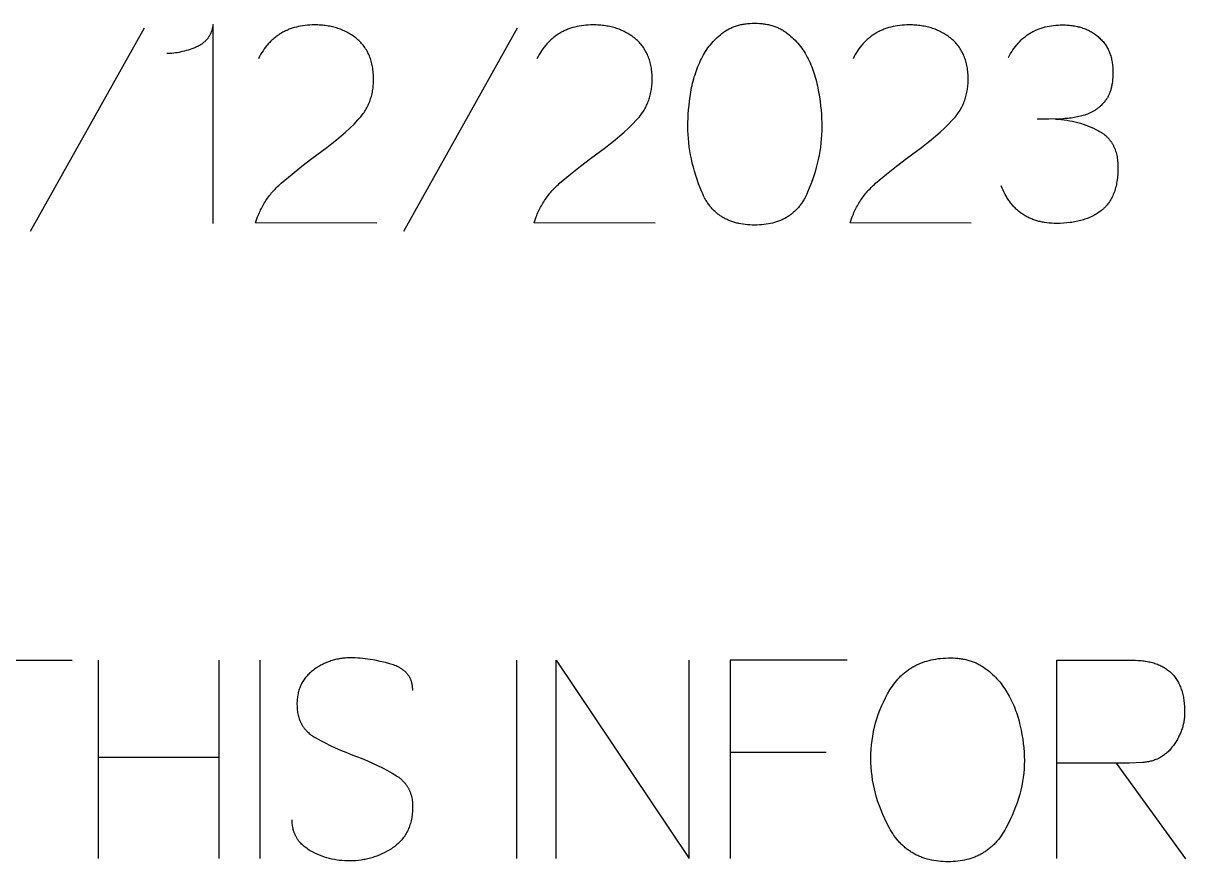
# Model space of a CAD drawing. Header units: millimetres. Extents: x -1220 to 1220, y -1270 to 3400.
# Drawn here: x -404.9 to 28, y 2377.2 to 2689.8 of the extents above; entities that cross this region are included whole.
import ezdxf

# ---------------------------------------------------------------- set-up
doc = ezdxf.new("R2010")
doc.units = ezdxf.units.MM
doc.layers.add('TC', color=220, linetype='CONTINUOUS', true_color=0xff00bb)

msp = doc.modelspace()

# ---------------------------------------------------------------- linework, layer by layer
at = {"layer": 'TC'}
for points in [[(-334.16, 2615.14), (-334.16, 2689.25), (-334.21, 2688.87), (-334.27, 2688.51), (-334.34, 2688.15), (-334.43, 2687.8), (-334.52, 2687.45), (-334.61, 2687.11), (-334.72, 2686.78), (-334.84, 2686.46), (-334.97, 2686.14), (-335.11, 2685.83), (-335.18, 2685.68), (-335.26, 2685.53), (-335.34, 2685.38), (-335.42, 2685.23), (-335.5, 2685.09), (-335.58, 2684.94), (-335.67, 2684.8), (-335.76, 2684.66), (-335.85, 2684.52), (-335.95, 2684.39), (-336.05, 2684.25), (-336.14, 2684.12), (-336.25, 2683.99), (-336.35, 2683.86), (-336.46, 2683.73), (-336.57, 2683.61), (-336.68, 2683.48), (-336.79, 2683.36), (-336.91, 2683.24), (-337.03, 2683.12), (-337.27, 2682.89), (-337.53, 2682.66), (-337.79, 2682.44), (-338.07, 2682.23), (-338.35, 2682.03), (-338.64, 2681.83), (-338.95, 2681.64), (-339.26, 2681.45), (-339.58, 2681.28), (-339.92, 2681.11), (-340.26, 2680.95), (-340.61, 2680.79), (-341.32, 2680.51), (-342.03, 2680.25), (-342.73, 2680), (-343.43, 2679.77), (-344.12, 2679.56), (-344.8, 2679.37), (-345.48, 2679.2), (-346.16, 2679.05), (-346.83, 2678.91), (-347.5, 2678.79), (-348.16, 2678.69), (-348.82, 2678.61), (-349.47, 2678.55), (-350.12, 2678.5), (-350.76, 2678.47), (-351.39, 2678.46)], [(-273.17, 2615.25), (-318.31, 2615.35), (-317.94, 2616.48), (-317.55, 2617.58), (-317.34, 2618.12), (-317.12, 2618.65), (-316.89, 2619.18), (-316.65, 2619.71), (-316.41, 2620.22), (-316.15, 2620.74), (-315.89, 2621.24), (-315.62, 2621.74), (-315.34, 2622.23), (-315.05, 2622.72), (-314.75, 2623.2), (-314.45, 2623.68), (-314.13, 2624.15), (-313.81, 2624.61), (-313.48, 2625.07), (-313.14, 2625.52), (-312.79, 2625.97), (-312.43, 2626.4), (-312.06, 2626.84), (-311.68, 2627.27), (-311.3, 2627.69), (-310.91, 2628.1), (-310.51, 2628.51), (-310.1, 2628.92), (-309.68, 2629.31), (-309.25, 2629.71), (-308.81, 2630.09), (-304.71, 2633.5), (-301.02, 2636.44), (-297.31, 2639.31), (-293.57, 2642.1), (-291.69, 2643.48), (-289.87, 2644.89), (-288.11, 2646.31), (-286.41, 2647.75), (-284.76, 2649.22), (-283.16, 2650.7), (-281.62, 2652.2), (-280.14, 2653.73), (-279.78, 2654.11), (-279.44, 2654.5), (-279.1, 2654.9), (-278.78, 2655.3), (-278.47, 2655.71), (-278.17, 2656.13), (-277.88, 2656.55), (-277.6, 2656.97), (-277.33, 2657.4), (-277.08, 2657.84), (-276.83, 2658.28), (-276.6, 2658.73), (-276.38, 2659.18), (-276.17, 2659.64), (-275.97, 2660.1), (-275.78, 2660.57), (-275.61, 2661.05), (-275.44, 2661.53), (-275.29, 2662.01), (-275.15, 2662.51), (-275.02, 2663), (-274.9, 2663.51), (-274.79, 2664.02), (-274.69, 2664.53), (-274.61, 2665.05), (-274.53, 2665.58), (-274.47, 2666.11), (-274.42, 2666.64), (-274.38, 2667.18), (-274.35, 2667.73), (-274.33, 2668.29), (-274.33, 2668.84), (-274.33, 2669.46), (-274.35, 2670.07), (-274.38, 2670.67), (-274.43, 2671.25), (-274.48, 2671.83), (-274.55, 2672.4), (-274.63, 2672.96), (-274.72, 2673.52), (-274.82, 2674.06), (-274.94, 2674.59), (-275.07, 2675.11), (-275.21, 2675.63), (-275.36, 2676.13), (-275.52, 2676.63), (-275.7, 2677.12), (-275.89, 2677.59), (-276.09, 2678.06), (-276.3, 2678.52), (-276.53, 2678.97), (-276.76, 2679.41), (-277.01, 2679.84), (-277.28, 2680.26), (-277.55, 2680.67), (-277.84, 2681.07), (-278.14, 2681.47), (-278.45, 2681.85), (-278.77, 2682.23), (-279.1, 2682.59), (-279.45, 2682.95), (-279.81, 2683.3), (-280.18, 2683.63), (-280.57, 2683.96), (-280.96, 2684.28), (-281.36, 2684.59), (-281.76, 2684.89), (-282.18, 2685.18), (-282.59, 2685.45), (-283.02, 2685.72), (-283.45, 2685.98), (-283.89, 2686.23), (-284.33, 2686.47), (-284.78, 2686.69), (-285.24, 2686.91), (-285.7, 2687.12), (-286.17, 2687.32), (-286.65, 2687.5), (-287.13, 2687.68), (-287.62, 2687.85), (-288.12, 2688), (-288.62, 2688.15), (-289.13, 2688.29), (-289.64, 2688.41), (-290.16, 2688.53), (-290.69, 2688.64), (-291.22, 2688.73), (-291.76, 2688.82), (-292.31, 2688.89), (-292.86, 2688.96), (-293.42, 2689.02), (-293.99, 2689.06), (-294.56, 2689.1), (-295.14, 2689.12), (-296.32, 2689.14), (-297.22, 2689.13), (-298.11, 2689.09), (-298.98, 2689.03), (-299.84, 2688.95), (-300.67, 2688.83), (-301.5, 2688.7), (-302.3, 2688.54), (-303.1, 2688.36), (-303.87, 2688.15), (-304.25, 2688.03), (-304.63, 2687.91), (-305, 2687.79), (-305.37, 2687.66), (-305.74, 2687.52), (-306.1, 2687.37), (-306.46, 2687.22), (-306.81, 2687.07), (-307.16, 2686.9), (-307.5, 2686.73), (-307.84, 2686.56), (-308.18, 2686.38), (-308.51, 2686.19), (-308.84, 2686), (-309.17, 2685.8), (-309.49, 2685.59), (-309.81, 2685.38), (-310.12, 2685.16), (-310.43, 2684.94), (-310.73, 2684.71), (-311.03, 2684.47), (-311.33, 2684.23), (-311.62, 2683.98), (-311.91, 2683.72), (-312.2, 2683.46), (-312.48, 2683.2), (-312.76, 2682.92), (-313.03, 2682.64), (-313.3, 2682.36), (-313.56, 2682.07), (-313.82, 2681.77), (-314.08, 2681.46), (-314.58, 2680.84), (-315.06, 2680.19), (-315.53, 2679.51), (-315.99, 2678.81), (-316.42, 2678.09), (-316.84, 2677.34), (-317.25, 2676.56)], [(-169.35, 2615.25), (-214.49, 2615.35), (-214.13, 2616.48), (-213.74, 2617.58), (-213.53, 2618.12), (-213.31, 2618.65), (-213.08, 2619.18), (-212.84, 2619.71), (-212.6, 2620.22), (-212.34, 2620.74), (-212.08, 2621.24), (-211.81, 2621.74), (-211.53, 2622.23), (-211.24, 2622.72), (-210.94, 2623.2), (-210.64, 2623.68), (-210.32, 2624.15), (-210, 2624.61), (-209.66, 2625.07), (-209.32, 2625.52), (-208.97, 2625.97), (-208.62, 2626.4), (-208.25, 2626.84), (-207.87, 2627.27), (-207.49, 2627.69), (-207.1, 2628.1), (-206.69, 2628.51), (-206.28, 2628.92), (-205.87, 2629.31), (-205.44, 2629.71), (-205, 2630.09), (-200.9, 2633.5), (-197.21, 2636.44), (-193.5, 2639.31), (-189.76, 2642.1), (-187.88, 2643.48), (-186.06, 2644.89), (-184.3, 2646.31), (-182.59, 2647.75), (-180.94, 2649.22), (-179.35, 2650.7), (-177.81, 2652.2), (-176.33, 2653.73), (-175.97, 2654.11), (-175.63, 2654.5), (-175.29, 2654.9), (-174.97, 2655.3), (-174.66, 2655.71), (-174.36, 2656.13), (-174.07, 2656.55), (-173.79, 2656.97), (-173.52, 2657.4), (-173.26, 2657.84), (-173.02, 2658.28), (-172.79, 2658.73), (-172.57, 2659.18), (-172.36, 2659.64), (-172.16, 2660.1), (-171.97, 2660.57), (-171.79, 2661.05), (-171.63, 2661.53), (-171.48, 2662.01), (-171.33, 2662.51), (-171.2, 2663), (-171.08, 2663.51), (-170.98, 2664.02), (-170.88, 2664.53), (-170.79, 2665.05), (-170.72, 2665.58), (-170.66, 2666.11), (-170.61, 2666.64), (-170.57, 2667.18), (-170.54, 2667.73), (-170.52, 2668.29), (-170.52, 2668.84), (-170.52, 2669.46), (-170.54, 2670.07), (-170.57, 2670.67), (-170.61, 2671.25), (-170.67, 2671.83), (-170.74, 2672.4), (-170.82, 2672.96), (-170.91, 2673.52), (-171.01, 2674.06), (-171.13, 2674.59), (-171.25, 2675.11), (-171.39, 2675.63), (-171.55, 2676.13), (-171.71, 2676.63), (-171.89, 2677.12), (-172.08, 2677.59), (-172.28, 2678.06), (-172.49, 2678.52), (-172.72, 2678.97), (-172.95, 2679.41), (-173.2, 2679.84), (-173.46, 2680.26), (-173.74, 2680.67), (-174.03, 2681.07), (-174.32, 2681.47), (-174.63, 2681.85), (-174.96, 2682.23), (-175.29, 2682.59), (-175.64, 2682.95), (-176, 2683.3), (-176.37, 2683.63), (-176.75, 2683.96), (-177.15, 2684.28), (-177.55, 2684.59), (-177.95, 2684.89), (-178.36, 2685.18), (-178.78, 2685.45), (-179.21, 2685.72), (-179.64, 2685.98), (-180.08, 2686.23), (-180.52, 2686.47), (-180.97, 2686.69), (-181.43, 2686.91), (-181.89, 2687.12), (-182.36, 2687.32), (-182.84, 2687.5), (-183.32, 2687.68), (-183.81, 2687.85), (-184.31, 2688), (-184.81, 2688.15), (-185.32, 2688.29), (-185.83, 2688.41), (-186.35, 2688.53), (-186.88, 2688.64), (-187.41, 2688.73), (-187.95, 2688.82), (-188.5, 2688.89), (-189.05, 2688.96), (-189.61, 2689.02), (-190.18, 2689.06), (-190.75, 2689.1), (-191.33, 2689.12), (-192.51, 2689.14), (-193.41, 2689.13), (-194.3, 2689.09), (-195.17, 2689.03), (-196.02, 2688.95), (-196.86, 2688.83), (-197.69, 2688.7), (-198.49, 2688.54), (-199.28, 2688.36), (-200.06, 2688.15), (-200.44, 2688.03), (-200.82, 2687.91), (-201.19, 2687.79), (-201.56, 2687.66), (-201.93, 2687.52), (-202.29, 2687.37), (-202.64, 2687.22), (-203, 2687.07), (-203.35, 2686.9), (-203.69, 2686.73), (-204.03, 2686.56), (-204.37, 2686.38), (-204.7, 2686.19), (-205.03, 2686), (-205.36, 2685.8), (-205.68, 2685.59), (-206, 2685.38), (-206.31, 2685.16), (-206.62, 2684.94), (-206.92, 2684.71), (-207.22, 2684.47), (-207.52, 2684.23), (-207.81, 2683.98), (-208.1, 2683.72), (-208.39, 2683.46), (-208.67, 2683.2), (-208.94, 2682.92), (-209.22, 2682.64), (-209.49, 2682.36), (-209.75, 2682.07), (-210.01, 2681.77), (-210.27, 2681.46), (-210.77, 2680.84), (-211.25, 2680.19), (-211.72, 2679.51), (-212.17, 2678.81), (-212.61, 2678.09), (-213.03, 2677.34), (-213.44, 2676.56)], [(-51.59, 2615.25), (-96.73, 2615.35), (-96.37, 2616.48), (-95.97, 2617.58), (-95.76, 2618.12), (-95.54, 2618.65), (-95.31, 2619.18), (-95.08, 2619.71), (-94.83, 2620.22), (-94.58, 2620.74), (-94.31, 2621.24), (-94.04, 2621.74), (-93.76, 2622.23), (-93.47, 2622.72), (-93.18, 2623.2), (-92.87, 2623.68), (-92.55, 2624.15), (-92.23, 2624.61), (-91.9, 2625.07), (-91.56, 2625.52), (-91.21, 2625.97), (-90.85, 2626.4), (-90.48, 2626.84), (-90.11, 2627.27), (-89.72, 2627.69), (-89.33, 2628.1), (-88.93, 2628.51), (-88.52, 2628.92), (-88.1, 2629.31), (-87.67, 2629.71), (-87.24, 2630.09), (-83.13, 2633.5), (-79.44, 2636.44), (-75.73, 2639.31), (-71.99, 2642.1), (-70.12, 2643.48), (-68.3, 2644.89), (-66.54, 2646.31), (-64.83, 2647.75), (-63.18, 2649.22), (-61.58, 2650.7), (-60.05, 2652.2), (-58.57, 2653.73), (-58.21, 2654.11), (-57.86, 2654.5), (-57.53, 2654.9), (-57.2, 2655.3), (-56.89, 2655.71), (-56.59, 2656.13), (-56.3, 2656.55), (-56.02, 2656.97), (-55.75, 2657.4), (-55.5, 2657.84), (-55.26, 2658.28), (-55.02, 2658.73), (-54.8, 2659.18), (-54.59, 2659.64), (-54.39, 2660.1), (-54.2, 2660.57), (-54.03, 2661.05), (-53.86, 2661.53), (-53.71, 2662.01), (-53.57, 2662.51), (-53.44, 2663), (-53.32, 2663.51), (-53.21, 2664.02), (-53.11, 2664.53), (-53.03, 2665.05), (-52.96, 2665.58), (-52.89, 2666.11), (-52.84, 2666.64), (-52.8, 2667.18), (-52.77, 2667.73), (-52.76, 2668.29), (-52.75, 2668.84), (-52.76, 2669.46), (-52.78, 2670.07), (-52.81, 2670.67), (-52.85, 2671.25), (-52.9, 2671.83), (-52.97, 2672.4), (-53.05, 2672.96), (-53.14, 2673.52), (-53.24, 2674.06), (-53.36, 2674.59), (-53.49, 2675.11), (-53.63, 2675.63), (-53.78, 2676.13), (-53.94, 2676.63), (-54.12, 2677.12), (-54.31, 2677.59), (-54.51, 2678.06), (-54.72, 2678.52), (-54.95, 2678.97), (-55.19, 2679.41), (-55.44, 2679.84), (-55.7, 2680.26), (-55.97, 2680.67), (-56.26, 2681.07), (-56.56, 2681.47), (-56.87, 2681.85), (-57.19, 2682.23), (-57.53, 2682.59), (-57.87, 2682.95), (-58.23, 2683.3), (-58.6, 2683.63), (-58.99, 2683.96), (-59.38, 2684.28), (-59.78, 2684.59), (-60.19, 2684.89), (-60.6, 2685.18), (-61.02, 2685.45), (-61.44, 2685.72), (-61.87, 2685.98), (-62.31, 2686.23), (-62.76, 2686.47), (-63.21, 2686.69), (-63.66, 2686.91), (-64.13, 2687.12), (-64.6, 2687.32), (-65.07, 2687.5), (-65.56, 2687.68), (-66.04, 2687.85), (-66.54, 2688), (-67.04, 2688.15), (-67.55, 2688.29), (-68.06, 2688.41), (-68.59, 2688.53), (-69.11, 2688.64), (-69.65, 2688.73), (-70.19, 2688.82), (-70.73, 2688.89), (-71.29, 2688.96), (-71.85, 2689.02), (-72.41, 2689.06), (-72.98, 2689.1), (-73.56, 2689.12), (-74.74, 2689.14), (-75.64, 2689.13), (-76.53, 2689.09), (-77.4, 2689.03), (-78.26, 2688.95), (-79.1, 2688.83), (-79.92, 2688.7), (-80.73, 2688.54), (-81.52, 2688.36), (-82.29, 2688.15), (-82.67, 2688.03), (-83.05, 2687.91), (-83.43, 2687.79), (-83.79, 2687.66), (-84.16, 2687.52), (-84.52, 2687.37), (-84.88, 2687.22), (-85.23, 2687.07), (-85.58, 2686.9), (-85.93, 2686.73), (-86.27, 2686.56), (-86.6, 2686.38), (-86.94, 2686.19), (-87.27, 2686), (-87.59, 2685.8), (-87.91, 2685.59), (-88.23, 2685.38), (-88.54, 2685.16), (-88.85, 2684.94), (-89.16, 2684.71), (-89.46, 2684.47), (-89.75, 2684.23), (-90.05, 2683.98), (-90.34, 2683.72), (-90.62, 2683.46), (-90.9, 2683.2), (-91.18, 2682.92), (-91.45, 2682.64), (-91.72, 2682.36), (-91.98, 2682.07), (-92.24, 2681.77), (-92.5, 2681.46), (-93, 2680.84), (-93.49, 2680.19), (-93.96, 2679.51), (-94.41, 2678.81), (-94.85, 2678.09), (-95.27, 2677.34), (-95.67, 2676.56)], [(-37.74, 2676.98), (-37.35, 2677.73), (-36.94, 2678.46), (-36.52, 2679.16), (-36.08, 2679.83), (-35.63, 2680.49), (-35.16, 2681.12), (-34.68, 2681.72), (-34.43, 2682.02), (-34.18, 2682.3), (-33.92, 2682.59), (-33.66, 2682.86), (-33.4, 2683.13), (-33.13, 2683.4), (-32.86, 2683.65), (-32.59, 2683.91), (-32.31, 2684.15), (-32.03, 2684.39), (-31.74, 2684.63), (-31.45, 2684.86), (-31.16, 2685.08), (-30.86, 2685.3), (-30.56, 2685.51), (-30.25, 2685.71), (-29.94, 2685.91), (-29.63, 2686.1), (-29.31, 2686.29), (-28.99, 2686.47), (-28.66, 2686.65), (-28.33, 2686.81), (-28, 2686.98), (-27.66, 2687.14), (-27.32, 2687.29), (-26.98, 2687.43), (-26.63, 2687.57), (-26.28, 2687.71), (-25.92, 2687.83), (-25.56, 2687.95), (-25.2, 2688.07), (-24.83, 2688.18), (-24.08, 2688.38), (-23.32, 2688.56), (-22.54, 2688.71), (-21.75, 2688.84), (-20.94, 2688.95), (-20.11, 2689.03), (-19.27, 2689.09), (-18.42, 2689.13), (-17.55, 2689.14), (-17.03, 2689.14), (-16.52, 2689.12), (-16.01, 2689.1), (-15.51, 2689.07), (-15.02, 2689.03), (-14.53, 2688.98), (-14.05, 2688.92), (-13.57, 2688.85), (-13.1, 2688.77), (-12.64, 2688.69), (-12.18, 2688.59), (-11.73, 2688.49), (-11.29, 2688.37), (-10.85, 2688.25), (-10.42, 2688.12), (-9.99, 2687.98), (-9.57, 2687.83), (-9.16, 2687.67), (-8.75, 2687.5), (-8.35, 2687.32), (-7.95, 2687.14), (-7.56, 2686.94), (-7.18, 2686.74), (-6.8, 2686.53), (-6.43, 2686.3), (-6.07, 2686.07), (-5.71, 2685.83), (-5.36, 2685.58), (-5.02, 2685.32), (-4.68, 2685.05), (-4.34, 2684.78), (-4.02, 2684.49), (-3.69, 2684.2), (-3.38, 2683.89), (-3.07, 2683.58), (-2.78, 2683.27), (-2.5, 2682.94), (-2.22, 2682.61), (-1.96, 2682.27), (-1.71, 2681.92), (-1.47, 2681.56), (-1.24, 2681.2), (-1.02, 2680.83), (-0.81, 2680.45), (-0.61, 2680.07), (-0.42, 2679.67), (-0.25, 2679.27), (-0.08, 2678.86), (0.08, 2678.44), (0.22, 2678.02), (0.36, 2677.59), (0.48, 2677.15), (0.6, 2676.7), (0.7, 2676.25), (0.8, 2675.78), (0.88, 2675.31), (0.95, 2674.84), (1.01, 2674.35), (1.06, 2673.86), (1.11, 2673.36), (1.14, 2672.85), (1.16, 2672.33), (1.16, 2671.81), (1.15, 2670.43), (1.12, 2669.61), (1.06, 2668.81), (0.98, 2668.05), (0.88, 2667.3), (0.83, 2666.94), (0.76, 2666.58), (0.69, 2666.23), (0.62, 2665.89), (0.54, 2665.55), (0.45, 2665.22), (0.36, 2664.9), (0.26, 2664.58), (0.16, 2664.27), (0.05, 2663.97), (-0.07, 2663.67), (-0.19, 2663.38), (-0.31, 2663.09), (-0.44, 2662.81), (-0.58, 2662.54), (-0.72, 2662.27), (-0.87, 2662.01), (-1.02, 2661.76), (-1.18, 2661.51), (-1.35, 2661.27), (-1.52, 2661.04), (-1.69, 2660.81), (-2.05, 2660.37), (-2.43, 2659.94), (-2.81, 2659.54), (-3.2, 2659.15), (-3.41, 2658.96), (-3.61, 2658.77), (-3.82, 2658.59), (-4.03, 2658.41), (-4.24, 2658.24), (-4.45, 2658.07), (-4.67, 2657.91), (-4.89, 2657.74), (-5.11, 2657.59), (-5.34, 2657.44), (-5.56, 2657.29), (-5.8, 2657.14), (-6.03, 2657), (-6.27, 2656.87), (-6.5, 2656.74), (-6.75, 2656.61), (-6.99, 2656.48), (-7.24, 2656.37), (-7.49, 2656.25), (-7.74, 2656.14), (-7.99, 2656.03), (-8.25, 2655.93), (-8.77, 2655.74), (-9.31, 2655.56), (-9.84, 2655.39), (-10.39, 2655.23), (-10.93, 2655.08), (-11.49, 2654.95), (-12.05, 2654.82), (-12.62, 2654.7), (-13.19, 2654.6), (-13.77, 2654.51), (-14.35, 2654.42), (-14.94, 2654.35), (-15.53, 2654.29), (-16.13, 2654.24), (-16.74, 2654.2), (-17.35, 2654.17), (-22.68, 2654.07), (-27.06, 2654.04)], [(-359.85, 2687.98), (-402.24, 2612.08)], [(-220.84, 2687.98), (-263.23, 2612.08)], [(-20.19, 2654.04), (-19.11, 2653.98), (-18.05, 2653.88), (-16.99, 2653.76), (-15.94, 2653.62), (-14.91, 2653.44), (-13.88, 2653.24), (-12.87, 2653.01), (-11.87, 2652.75), (-10.87, 2652.47), (-9.89, 2652.15), (-8.92, 2651.81), (-7.96, 2651.45), (-7.01, 2651.05), (-6.07, 2650.63), (-5.15, 2650.19), (-4.23, 2649.71), (-3.78, 2649.47), (-3.34, 2649.21), (-3.13, 2649.08), (-2.92, 2648.94), (-2.72, 2648.8), (-2.52, 2648.66), (-2.32, 2648.52), (-2.13, 2648.37), (-1.94, 2648.22), (-1.75, 2648.07), (-1.57, 2647.91), (-1.39, 2647.75), (-1.21, 2647.59), (-1.04, 2647.42), (-0.87, 2647.26), (-0.7, 2647.08), (-0.54, 2646.91), (-0.38, 2646.73), (-0.23, 2646.55), (-0.08, 2646.37), (0.07, 2646.18), (0.22, 2645.99), (0.36, 2645.8), (0.49, 2645.61), (0.63, 2645.41), (0.76, 2645.21), (0.88, 2645), (1.01, 2644.8), (1.13, 2644.58), (1.24, 2644.37), (1.35, 2644.16), (1.46, 2643.94), (1.57, 2643.71), (1.67, 2643.49), (1.77, 2643.26), (1.86, 2643.03), (2.04, 2642.56), (2.2, 2642.07), (2.35, 2641.58), (2.49, 2641.07), (2.61, 2640.55), (2.72, 2640.02), (2.81, 2639.48), (2.89, 2638.92), (2.95, 2638.36), (3, 2637.78), (3.04, 2637.19), (3.06, 2636.58), (3.07, 2635.97), (3.06, 2635.28), (3.04, 2634.6), (3.01, 2633.94), (2.97, 2633.29), (2.92, 2632.65), (2.85, 2632.02), (2.77, 2631.41), (2.68, 2630.81), (2.58, 2630.22), (2.47, 2629.64), (2.34, 2629.07), (2.2, 2628.52), (2.05, 2627.98), (1.89, 2627.45), (1.72, 2626.93), (1.53, 2626.43), (1.34, 2625.93), (1.13, 2625.45), (0.9, 2624.99), (0.67, 2624.53), (0.43, 2624.08), (0.17, 2623.65), (-0.1, 2623.23), (-0.38, 2622.83), (-0.68, 2622.43), (-0.98, 2622.05), (-1.3, 2621.68), (-1.46, 2621.5), (-1.63, 2621.32), (-1.8, 2621.14), (-1.97, 2620.97), (-2.14, 2620.8), (-2.32, 2620.64), (-2.5, 2620.47), (-2.69, 2620.31), (-3.07, 2620), (-3.45, 2619.71), (-3.85, 2619.42), (-4.25, 2619.14), (-4.67, 2618.86), (-5.09, 2618.6), (-5.52, 2618.35), (-5.96, 2618.11), (-6.41, 2617.88), (-6.87, 2617.65), (-7.33, 2617.44), (-7.81, 2617.24), (-8.29, 2617.04), (-8.78, 2616.86), (-9.28, 2616.68), (-9.79, 2616.51), (-10.31, 2616.36), (-10.83, 2616.21), (-11.37, 2616.07), (-11.91, 2615.94), (-12.46, 2615.83), (-13.02, 2615.72), (-13.59, 2615.62), (-14.17, 2615.53), (-14.76, 2615.45), (-15.96, 2615.31), (-17.19, 2615.22), (-18.46, 2615.16), (-19.77, 2615.14), (-20.71, 2615.16), (-21.63, 2615.2), (-22.54, 2615.27), (-23.42, 2615.36), (-24.29, 2615.48), (-24.71, 2615.56), (-25.13, 2615.64), (-25.55, 2615.72), (-25.96, 2615.81), (-26.37, 2615.91), (-26.77, 2616.02), (-27.17, 2616.13), (-27.56, 2616.25), (-27.95, 2616.38), (-28.33, 2616.51), (-28.71, 2616.66), (-29.08, 2616.8), (-29.45, 2616.96), (-29.82, 2617.12), (-30.18, 2617.29), (-30.53, 2617.46), (-30.88, 2617.64), (-31.23, 2617.83), (-31.57, 2618.03), (-31.9, 2618.23), (-32.23, 2618.44), (-32.56, 2618.66), (-32.88, 2618.88), (-33.2, 2619.11), (-33.51, 2619.35), (-33.82, 2619.59), (-34.12, 2619.84), (-34.42, 2620.1), (-34.71, 2620.36), (-35, 2620.63), (-35.28, 2620.91), (-35.56, 2621.2), (-35.83, 2621.49), (-36.1, 2621.79), (-36.37, 2622.09), (-36.63, 2622.41), (-36.88, 2622.72), (-37.13, 2623.05), (-37.38, 2623.38), (-37.62, 2623.72), (-37.85, 2624.07), (-38.08, 2624.42), (-38.31, 2624.78), (-38.53, 2625.15), (-38.96, 2625.91), (-39.37, 2626.69), (-39.76, 2627.5), (-40.14, 2628.34), (-40.49, 2629.2)], [(-437.76, 2452.34), (-386.6, 2452.34)], [(-376.98, 2452.34), (-376.98, 2378.34)], [(-331.84, 2378.34), (-331.84, 2452.34)], [(-316.72, 2452.34), (-316.72, 2378.34)], [(-259.74, 2441.03), (-259.75, 2441.49), (-259.76, 2441.72), (-259.77, 2441.95), (-259.79, 2442.17), (-259.81, 2442.39), (-259.84, 2442.61), (-259.87, 2442.83), (-259.9, 2443.04), (-259.94, 2443.25), (-259.98, 2443.46), (-260.03, 2443.66), (-260.08, 2443.87), (-260.13, 2444.07), (-260.19, 2444.26), (-260.25, 2444.46), (-260.31, 2444.65), (-260.38, 2444.84), (-260.46, 2445.03), (-260.53, 2445.22), (-260.62, 2445.4), (-260.7, 2445.58), (-260.79, 2445.76), (-260.88, 2445.93), (-260.98, 2446.1), (-261.08, 2446.27), (-261.19, 2446.44), (-261.3, 2446.61), (-261.41, 2446.77), (-261.53, 2446.93), (-261.65, 2447.09), (-261.77, 2447.24), (-261.9, 2447.39), (-262.04, 2447.54), (-262.17, 2447.69), (-262.32, 2447.84), (-262.46, 2447.98), (-262.61, 2448.12), (-262.76, 2448.25), (-262.92, 2448.39), (-263.08, 2448.52), (-263.25, 2448.65), (-263.41, 2448.78), (-263.59, 2448.9), (-263.76, 2449.02), (-263.94, 2449.14), (-264.13, 2449.26), (-264.32, 2449.38), (-264.51, 2449.49), (-264.71, 2449.6), (-264.91, 2449.7), (-265.11, 2449.81), (-265.53, 2450.01), (-265.97, 2450.2), (-266.42, 2450.38), (-266.89, 2450.55), (-267.38, 2450.71), (-267.88, 2450.86), (-269.87, 2451.41), (-271.83, 2451.88), (-273.76, 2452.28), (-275.65, 2452.61), (-276.58, 2452.74), (-277.51, 2452.86), (-278.43, 2452.96), (-279.34, 2453.04), (-280.24, 2453.11), (-281.13, 2453.15), (-282.01, 2453.18), (-282.89, 2453.19), (-283.37, 2453.18), (-283.85, 2453.17), (-284.32, 2453.15), (-284.8, 2453.12), (-285.26, 2453.08), (-285.73, 2453.03), (-286.19, 2452.97), (-286.65, 2452.9), (-287.11, 2452.83), (-287.56, 2452.74), (-288.01, 2452.65), (-288.46, 2452.55), (-288.9, 2452.44), (-289.34, 2452.32), (-289.78, 2452.19), (-290.21, 2452.05), (-290.64, 2451.9), (-291.07, 2451.75), (-291.5, 2451.58), (-291.92, 2451.41), (-292.34, 2451.23), (-292.75, 2451.04), (-293.17, 2450.84), (-293.57, 2450.63), (-293.98, 2450.41), (-294.38, 2450.19), (-294.78, 2449.95), (-295.18, 2449.71), (-295.58, 2449.45), (-295.97, 2449.19), (-296.35, 2448.92), (-296.74, 2448.64), (-297.12, 2448.36), (-297.48, 2448.07), (-297.84, 2447.77), (-298.18, 2447.47), (-298.51, 2447.16), (-298.82, 2446.84), (-299.13, 2446.51), (-299.42, 2446.18), (-299.7, 2445.83), (-299.97, 2445.48), (-300.23, 2445.13), (-300.48, 2444.76), (-300.71, 2444.39), (-300.93, 2444.01), (-301.14, 2443.62), (-301.34, 2443.22), (-301.52, 2442.82), (-301.7, 2442.41), (-301.86, 2441.99), (-302.01, 2441.56), (-302.15, 2441.13), (-302.27, 2440.69), (-302.39, 2440.24), (-302.49, 2439.78), (-302.58, 2439.32), (-302.66, 2438.84), (-302.72, 2438.36), (-302.78, 2437.88), (-302.82, 2437.38), (-302.85, 2436.88), (-302.87, 2436.37), (-302.87, 2435.85), (-302.86, 2435.32), (-302.84, 2434.8), (-302.81, 2434.29), (-302.76, 2433.78), (-302.7, 2433.29), (-302.63, 2432.8), (-302.54, 2432.33), (-302.43, 2431.86), (-302.32, 2431.4), (-302.19, 2430.95), (-302.05, 2430.51), (-301.89, 2430.08), (-301.81, 2429.87), (-301.72, 2429.66), (-301.63, 2429.45), (-301.54, 2429.25), (-301.44, 2429.05), (-301.34, 2428.84), (-301.23, 2428.65), (-301.13, 2428.45), (-301.02, 2428.26), (-300.9, 2428.06), (-300.78, 2427.88), (-300.66, 2427.69), (-300.54, 2427.5), (-300.41, 2427.32), (-300.28, 2427.14), (-300.15, 2426.96), (-300.01, 2426.79), (-299.87, 2426.61), (-299.72, 2426.44), (-299.57, 2426.27), (-299.42, 2426.11), (-299.27, 2425.94), (-299.11, 2425.78), (-298.95, 2425.62), (-298.61, 2425.31), (-298.27, 2425.01), (-297.9, 2424.71), (-297.53, 2424.43), (-297.14, 2424.15), (-296.74, 2423.88), (-296.32, 2423.62), (-295.89, 2423.38), (-294.13, 2422.41), (-292.33, 2421.47), (-290.48, 2420.56), (-288.6, 2419.68), (-286.68, 2418.82), (-284.71, 2417.98), (-282.71, 2417.18), (-280.67, 2416.4), (-278.63, 2415.64), (-276.65, 2414.84), (-274.71, 2414), (-272.82, 2413.12), (-270.98, 2412.2), (-269.19, 2411.25), (-267.46, 2410.25), (-265.77, 2409.21), (-265.36, 2408.94), (-264.96, 2408.66), (-264.58, 2408.37), (-264.4, 2408.23), (-264.22, 2408.08), (-264.04, 2407.92), (-263.86, 2407.77), (-263.69, 2407.61), (-263.53, 2407.45), (-263.37, 2407.29), (-263.21, 2407.12), (-263.05, 2406.96), (-262.9, 2406.79), (-262.75, 2406.61), (-262.6, 2406.44), (-262.46, 2406.26), (-262.33, 2406.08), (-262.19, 2405.9), (-262.06, 2405.72), (-261.93, 2405.53), (-261.81, 2405.34), (-261.69, 2405.15), (-261.58, 2404.95), (-261.46, 2404.76), (-261.35, 2404.56), (-261.25, 2404.36), (-261.15, 2404.15), (-261.05, 2403.95), (-260.96, 2403.74), (-260.86, 2403.53), (-260.78, 2403.32), (-260.69, 2403.1), (-260.61, 2402.88), (-260.54, 2402.66), (-260.47, 2402.44), (-260.4, 2402.21), (-260.33, 2401.98), (-260.21, 2401.52), (-260.11, 2401.05), (-260.01, 2400.56), (-259.94, 2400.07), (-259.88, 2399.57), (-259.83, 2399.06), (-259.79, 2398.54), (-259.78, 2398.01), (-259.77, 2397.47), (-259.78, 2396.91), (-259.81, 2396.35), (-259.85, 2395.78), (-259.9, 2395.21), (-259.96, 2394.65), (-260.04, 2394.1), (-260.13, 2393.56), (-260.23, 2393.02), (-260.35, 2392.5), (-260.47, 2391.98), (-260.61, 2391.48), (-260.76, 2390.98), (-260.93, 2390.49), (-261.1, 2390.01), (-261.29, 2389.54), (-261.49, 2389.08), (-261.71, 2388.63), (-261.93, 2388.18), (-262.17, 2387.75), (-262.42, 2387.33), (-262.68, 2386.91), (-262.96, 2386.5), (-263.25, 2386.11), (-263.55, 2385.72), (-263.86, 2385.34), (-264.19, 2384.97), (-264.52, 2384.61), (-264.87, 2384.25), (-265.24, 2383.91), (-265.61, 2383.58), (-266, 2383.25), (-266.4, 2382.93), (-266.81, 2382.63), (-267.23, 2382.33), (-267.67, 2382.04), (-268.56, 2381.5), (-269.46, 2381), (-270.37, 2380.53), (-271.28, 2380.09), (-272.21, 2379.69), (-273.14, 2379.32), (-274.09, 2378.99), (-274.56, 2378.83), (-275.04, 2378.69), (-275.52, 2378.55), (-276, 2378.42), (-276.49, 2378.3), (-276.98, 2378.18), (-277.47, 2378.08), (-277.96, 2377.99), (-278.95, 2377.82), (-279.95, 2377.69), (-280.95, 2377.59), (-281.97, 2377.53), (-283, 2377.5), (-284.01, 2377.5), (-285.01, 2377.53), (-286, 2377.6), (-286.98, 2377.69), (-287.95, 2377.82), (-288.91, 2377.98), (-289.86, 2378.17), (-290.79, 2378.39), (-291.72, 2378.65), (-292.63, 2378.93), (-293.54, 2379.25), (-294.43, 2379.6), (-295.32, 2379.98), (-296.19, 2380.39), (-297.05, 2380.83), (-297.9, 2381.3), (-298.32, 2381.55), (-298.72, 2381.81), (-299.11, 2382.07), (-299.49, 2382.34), (-299.85, 2382.61), (-300.2, 2382.9), (-300.54, 2383.19), (-300.86, 2383.49), (-301.17, 2383.79), (-301.47, 2384.11), (-301.75, 2384.43), (-302.03, 2384.76), (-302.16, 2384.92), (-302.28, 2385.09), (-302.41, 2385.26), (-302.53, 2385.43), (-302.64, 2385.61), (-302.76, 2385.78), (-302.87, 2385.96), (-302.98, 2386.14), (-303.08, 2386.32), (-303.18, 2386.5), (-303.28, 2386.69), (-303.37, 2386.87), (-303.46, 2387.06), (-303.55, 2387.25), (-303.64, 2387.44), (-303.72, 2387.64), (-303.79, 2387.83), (-303.87, 2388.03), (-303.94, 2388.23), (-304.01, 2388.43), (-304.13, 2388.84), (-304.25, 2389.25), (-304.34, 2389.67), (-304.43, 2390.1), (-304.5, 2390.54), (-304.56, 2390.98), (-304.61, 2391.43), (-304.64, 2391.89), (-304.66, 2392.35), (-304.67, 2392.82)], [(-221.05, 2452.34), (-221.05, 2378.34)], [(-206.25, 2378.34), (-206.25, 2452.34), (-156.77, 2378.34), (-156.77, 2452.34)], [(-97.89, 2452.34), (-141.45, 2452.34), (-141.45, 2378.34)], [(-19.77, 2378.34), (-19.77, 2452.34), (8.25, 2452.34), (9.46, 2452.32), (10.63, 2452.27), (11.2, 2452.22), (11.76, 2452.17), (12.31, 2452.11), (12.85, 2452.04), (13.39, 2451.96), (13.91, 2451.87), (14.42, 2451.77), (14.93, 2451.66), (15.42, 2451.54), (15.91, 2451.42), (16.38, 2451.28), (16.85, 2451.13), (17.3, 2450.98), (17.75, 2450.81), (18.19, 2450.64), (18.62, 2450.45), (19.03, 2450.26), (19.44, 2450.06), (19.84, 2449.84), (20.23, 2449.62), (20.61, 2449.39), (20.98, 2449.15), (21.34, 2448.9), (21.69, 2448.64), (22.03, 2448.37), (22.36, 2448.09), (22.68, 2447.8), (22.99, 2447.51), (23.3, 2447.2), (23.59, 2446.88), (23.87, 2446.56), (24.15, 2446.22), (24.41, 2445.88), (24.66, 2445.52), (24.91, 2445.16), (25.14, 2444.78), (25.37, 2444.4), (25.59, 2444.01), (25.79, 2443.61), (25.99, 2443.2), (26.18, 2442.78), (26.35, 2442.35), (26.52, 2441.91), (26.68, 2441.46), (26.83, 2441), (26.97, 2440.53), (27.1, 2440.06), (27.22, 2439.57), (27.33, 2439.07), (27.43, 2438.57), (27.52, 2438.05), (27.6, 2437.53), (27.67, 2437), (27.74, 2436.45), (27.79, 2435.9), (27.83, 2435.34), (27.89, 2434.19), (27.91, 2433), (27.9, 2432.56), (27.89, 2432.13), (27.87, 2431.7), (27.84, 2431.27), (27.8, 2430.84), (27.75, 2430.42), (27.7, 2430), (27.63, 2429.58), (27.56, 2429.16), (27.48, 2428.75), (27.38, 2428.34), (27.28, 2427.93), (27.18, 2427.52), (27.06, 2427.11), (26.93, 2426.71), (26.8, 2426.31), (26.66, 2425.91), (26.5, 2425.51), (26.34, 2425.12), (26.17, 2424.73), (26, 2424.34), (25.81, 2423.95), (25.62, 2423.57), (25.41, 2423.18), (25.2, 2422.8), (24.98, 2422.43), (24.75, 2422.05), (24.51, 2421.68), (24.26, 2421.3), (24.01, 2420.94), (23.74, 2420.57), (23.2, 2419.85), (22.92, 2419.5), (22.63, 2419.16), (22.34, 2418.84), (22.04, 2418.52), (21.74, 2418.22), (21.43, 2417.93), (21.11, 2417.65), (20.79, 2417.38), (20.46, 2417.12), (20.13, 2416.87), (19.79, 2416.63), (19.44, 2416.41), (19.09, 2416.19), (18.73, 2415.98), (18.37, 2415.79), (18, 2415.61), (17.62, 2415.44), (17.24, 2415.28), (16.85, 2415.13), (16.46, 2414.99), (16.06, 2414.86), (15.65, 2414.74), (15.24, 2414.63), (14.83, 2414.54), (14.4, 2414.46), (13.97, 2414.38), (13.54, 2414.32), (13.1, 2414.27), (12.65, 2414.23), (12.19, 2414.2), (7.4, 2413.97), (2.43, 2413.97), (-19.66, 2413.97)], [(-331.84, 2416.08), (-376.98, 2416.08)], [(-105.71, 2417.88), (-141.45, 2417.88)], [(2.43, 2413.97), (28.23, 2378.24)]]:
    msp.add_lwpolyline(points, dxfattribs=at)
for points in [[(-132.35, 2689.78), (-131.44, 2689.76), (-130.54, 2689.72), (-130.1, 2689.68), (-129.67, 2689.64), (-129.24, 2689.59), (-128.81, 2689.54), (-128.39, 2689.47), (-127.98, 2689.4), (-127.57, 2689.33), (-127.16, 2689.24), (-126.76, 2689.15), (-126.36, 2689.05), (-125.97, 2688.94), (-125.59, 2688.82), (-125.21, 2688.7), (-124.83, 2688.57), (-124.46, 2688.43), (-124.09, 2688.29), (-123.73, 2688.14), (-123.38, 2687.98), (-123.03, 2687.81), (-122.68, 2687.64), (-122.34, 2687.45), (-122, 2687.26), (-121.67, 2687.07), (-121.35, 2686.86), (-121.03, 2686.65), (-120.71, 2686.43), (-120.4, 2686.2), (-120.09, 2685.97), (-119.49, 2685.5), (-118.91, 2685.01), (-118.34, 2684.51), (-117.79, 2683.99), (-117.25, 2683.45), (-116.73, 2682.9), (-116.22, 2682.33), (-115.73, 2681.74), (-115.26, 2681.14), (-114.8, 2680.52), (-114.35, 2679.88), (-113.93, 2679.23), (-113.51, 2678.56), (-113.12, 2677.88), (-112.74, 2677.17), (-112.37, 2676.46), (-111.69, 2675.01), (-111.37, 2674.28), (-111.06, 2673.54), (-110.77, 2672.78), (-110.49, 2672.03), (-110.22, 2671.26), (-109.97, 2670.48), (-109.73, 2669.7), (-109.51, 2668.91), (-109.3, 2668.11), (-109.1, 2667.3), (-108.92, 2666.48), (-108.75, 2665.66), (-108.6, 2664.82), (-108.19, 2662.3), (-107.95, 2660.65), (-107.75, 2659.01), (-107.59, 2657.4), (-107.46, 2655.81), (-107.37, 2654.25), (-107.32, 2652.71), (-107.3, 2651.19), (-107.32, 2649.67), (-107.38, 2648.15), (-107.49, 2646.63), (-107.63, 2645.11), (-107.82, 2643.58), (-108.04, 2642.06), (-108.31, 2640.53), (-108.62, 2639.01), (-108.97, 2637.48), (-109.36, 2635.95), (-109.8, 2634.42), (-110.27, 2632.9), (-110.79, 2631.37), (-111.35, 2629.83), (-111.95, 2628.3), (-112.59, 2626.77), (-112.92, 2626.02), (-113.27, 2625.29), (-113.64, 2624.58), (-113.83, 2624.23), (-114.03, 2623.9), (-114.23, 2623.56), (-114.43, 2623.24), (-114.64, 2622.92), (-114.86, 2622.6), (-115.08, 2622.29), (-115.3, 2621.99), (-115.53, 2621.7), (-115.76, 2621.41), (-116, 2621.12), (-116.24, 2620.84), (-116.49, 2620.57), (-116.74, 2620.3), (-117, 2620.04), (-117.26, 2619.79), (-117.52, 2619.54), (-117.79, 2619.3), (-118.07, 2619.06), (-118.35, 2618.83), (-118.63, 2618.61), (-118.92, 2618.39), (-119.21, 2618.17), (-119.51, 2617.97), (-119.81, 2617.77), (-120.12, 2617.57), (-120.43, 2617.38), (-120.74, 2617.2), (-121.06, 2617.03), (-121.39, 2616.85), (-121.72, 2616.69), (-122.05, 2616.53), (-122.39, 2616.38), (-122.74, 2616.23), (-123.08, 2616.09), (-123.44, 2615.96), (-123.79, 2615.83), (-124.15, 2615.7), (-124.52, 2615.59), (-124.89, 2615.48), (-125.27, 2615.37), (-125.65, 2615.27), (-126.42, 2615.09), (-127.21, 2614.94), (-128.02, 2614.81), (-128.85, 2614.7), (-129.7, 2614.62), (-130.57, 2614.56), (-131.45, 2614.52), (-132.35, 2614.51), (-133.25, 2614.52), (-134.13, 2614.56), (-134.99, 2614.62), (-135.83, 2614.7), (-136.65, 2614.81), (-137.46, 2614.94), (-138.24, 2615.1), (-138.63, 2615.19), (-139.01, 2615.28), (-139.39, 2615.38), (-139.76, 2615.49), (-140.13, 2615.6), (-140.5, 2615.72), (-140.86, 2615.84), (-141.21, 2615.97), (-141.56, 2616.1), (-141.91, 2616.25), (-142.25, 2616.39), (-142.59, 2616.55), (-142.92, 2616.71), (-143.25, 2616.87), (-143.57, 2617.05), (-143.89, 2617.23), (-144.2, 2617.41), (-144.51, 2617.6), (-144.82, 2617.8), (-145.12, 2618), (-145.41, 2618.21), (-145.7, 2618.42), (-145.99, 2618.64), (-146.27, 2618.87), (-146.55, 2619.1), (-146.82, 2619.34), (-147.09, 2619.58), (-147.36, 2619.83), (-147.62, 2620.09), (-147.87, 2620.35), (-148.12, 2620.62), (-148.37, 2620.9), (-148.61, 2621.18), (-148.85, 2621.46), (-149.08, 2621.76), (-149.31, 2622.06), (-149.53, 2622.36), (-149.75, 2622.67), (-149.96, 2622.99), (-150.17, 2623.31), (-150.38, 2623.64), (-150.58, 2623.98), (-150.77, 2624.32), (-150.96, 2624.67), (-151.33, 2625.38), (-151.68, 2626.12), (-152.02, 2626.88), (-152.64, 2628.42), (-153.23, 2629.96), (-153.78, 2631.5), (-154.28, 2633.04), (-154.75, 2634.58), (-155.17, 2636.11), (-155.56, 2637.64), (-155.9, 2639.17), (-156.21, 2640.69), (-156.47, 2642.21), (-156.69, 2643.73), (-156.87, 2645.25), (-157.01, 2646.77), (-157.12, 2648.28), (-157.18, 2649.79), (-157.2, 2651.3), (-157.18, 2652.81), (-157.13, 2654.36), (-157.05, 2655.92), (-156.93, 2657.51), (-156.78, 2659.12), (-156.6, 2660.75), (-156.39, 2662.41), (-156.14, 2664.09), (-155.82, 2665.76), (-155.64, 2666.59), (-155.45, 2667.4), (-155.25, 2668.21), (-155.03, 2669.01), (-154.8, 2669.81), (-154.55, 2670.59), (-154.3, 2671.36), (-154.03, 2672.13), (-153.74, 2672.89), (-153.44, 2673.64), (-153.13, 2674.38), (-152.81, 2675.12), (-152.47, 2675.84), (-152.12, 2676.56), (-151.76, 2677.27), (-151.38, 2677.96), (-150.99, 2678.63), (-150.58, 2679.29), (-150.15, 2679.93), (-149.71, 2680.56), (-149.26, 2681.17), (-148.79, 2681.77), (-148.31, 2682.35), (-147.81, 2682.91), (-147.3, 2683.46), (-146.77, 2683.99), (-146.23, 2684.51), (-145.67, 2685.01), (-145.1, 2685.5), (-144.51, 2685.97), (-144.2, 2686.2), (-143.89, 2686.43), (-143.58, 2686.65), (-143.26, 2686.86), (-142.93, 2687.07), (-142.6, 2687.26), (-142.27, 2687.45), (-141.93, 2687.64), (-141.58, 2687.81), (-141.23, 2687.98), (-140.88, 2688.14), (-140.52, 2688.29), (-140.16, 2688.43), (-139.79, 2688.57), (-139.42, 2688.7), (-139.04, 2688.82), (-138.66, 2688.94), (-138.27, 2689.05), (-137.88, 2689.15), (-137.48, 2689.24), (-137.08, 2689.33), (-136.68, 2689.4), (-136.26, 2689.47), (-135.85, 2689.54), (-135.43, 2689.59), (-135, 2689.64), (-134.57, 2689.68), (-134.14, 2689.72), (-133.26, 2689.76)], [(-59.31, 2453.19), (-58.39, 2453.17), (-57.49, 2453.13), (-56.61, 2453.06), (-56.17, 2453.01), (-55.74, 2452.96), (-55.32, 2452.89), (-54.9, 2452.83), (-54.48, 2452.75), (-54.07, 2452.67), (-53.66, 2452.58), (-53.26, 2452.48), (-52.86, 2452.37), (-52.46, 2452.26), (-52.07, 2452.14), (-51.68, 2452.02), (-51.3, 2451.88), (-50.92, 2451.74), (-50.55, 2451.59), (-50.18, 2451.44), (-49.81, 2451.28), (-49.45, 2451.11), (-49.1, 2450.93), (-48.75, 2450.74), (-48.4, 2450.55), (-48.06, 2450.35), (-47.72, 2450.15), (-47.38, 2449.94), (-47.05, 2449.72), (-46.09, 2449.03), (-45.46, 2448.56), (-44.85, 2448.07), (-44.25, 2447.56), (-43.67, 2447.04), (-43.11, 2446.51), (-42.56, 2445.96), (-42.02, 2445.39), (-41.5, 2444.81), (-40.99, 2444.21), (-40.5, 2443.6), (-40.03, 2442.97), (-39.56, 2442.32), (-39.12, 2441.66), (-38.69, 2440.98), (-37.85, 2439.59), (-37.45, 2438.87), (-37.07, 2438.15), (-36.7, 2437.42), (-36.34, 2436.67), (-36, 2435.92), (-35.67, 2435.17), (-35.36, 2434.4), (-35.06, 2433.62), (-34.78, 2432.83), (-34.52, 2432.04), (-34.26, 2431.23), (-34.03, 2430.42), (-33.81, 2429.59), (-33.6, 2428.76), (-33.03, 2426.24), (-32.71, 2424.57), (-32.44, 2422.92), (-32.22, 2421.29), (-32.04, 2419.67), (-31.92, 2418.07), (-31.84, 2416.49), (-31.82, 2414.92), (-31.85, 2413.35), (-31.93, 2411.77), (-32.06, 2410.2), (-32.25, 2408.63), (-32.49, 2407.06), (-32.79, 2405.48), (-33.13, 2403.91), (-33.54, 2402.34), (-33.99, 2400.77), (-34.5, 2399.19), (-35.07, 2397.62), (-35.68, 2396.05), (-36.36, 2394.48), (-37.08, 2392.9), (-37.86, 2391.33), (-38.69, 2389.76), (-39.12, 2388.98), (-39.57, 2388.24), (-40.03, 2387.51), (-40.51, 2386.81), (-41, 2386.13), (-41.51, 2385.48), (-42.03, 2384.86), (-42.57, 2384.26), (-42.84, 2383.96), (-43.12, 2383.68), (-43.41, 2383.4), (-43.69, 2383.12), (-43.98, 2382.86), (-44.28, 2382.6), (-44.58, 2382.34), (-44.88, 2382.09), (-45.19, 2381.85), (-45.5, 2381.61), (-45.81, 2381.38), (-46.13, 2381.16), (-46.45, 2380.94), (-46.78, 2380.73), (-47.11, 2380.52), (-47.44, 2380.32), (-47.78, 2380.13), (-48.12, 2379.94), (-48.46, 2379.76), (-48.81, 2379.59), (-49.16, 2379.42), (-49.52, 2379.26), (-49.88, 2379.1), (-50.25, 2378.95), (-50.61, 2378.8), (-50.99, 2378.67), (-51.36, 2378.53), (-51.74, 2378.41), (-52.51, 2378.17), (-53.3, 2377.97), (-54.1, 2377.78), (-54.92, 2377.62), (-55.75, 2377.49), (-56.6, 2377.38), (-57.47, 2377.29), (-58.35, 2377.23), (-59.24, 2377.19), (-60.15, 2377.18), (-61.09, 2377.19), (-62.02, 2377.23), (-62.93, 2377.29), (-63.83, 2377.38), (-64.7, 2377.49), (-65.57, 2377.63), (-66.41, 2377.79), (-67.24, 2377.98), (-68.05, 2378.19), (-68.85, 2378.43), (-69.24, 2378.56), (-69.63, 2378.69), (-70.01, 2378.83), (-70.39, 2378.98), (-70.77, 2379.13), (-71.14, 2379.29), (-71.51, 2379.46), (-71.87, 2379.63), (-72.23, 2379.81), (-72.59, 2379.99), (-72.94, 2380.18), (-73.29, 2380.38), (-73.63, 2380.58), (-73.97, 2380.79), (-74.3, 2381), (-74.63, 2381.23), (-74.96, 2381.45), (-75.28, 2381.69), (-75.6, 2381.93), (-75.92, 2382.18), (-76.23, 2382.43), (-76.53, 2382.69), (-76.84, 2382.95), (-77.14, 2383.22), (-77.43, 2383.5), (-77.72, 2383.79), (-78.01, 2384.08), (-78.29, 2384.37), (-78.57, 2384.68), (-78.84, 2384.99), (-79.37, 2385.62), (-79.89, 2386.29), (-80.4, 2386.97), (-80.88, 2387.68), (-81.35, 2388.42), (-81.81, 2389.18), (-82.25, 2389.97), (-83.06, 2391.57), (-83.83, 2393.17), (-84.54, 2394.77), (-85.21, 2396.37), (-85.81, 2397.98), (-86.37, 2399.58), (-86.87, 2401.18), (-87.32, 2402.79), (-87.72, 2404.39), (-88.06, 2406), (-88.35, 2407.61), (-88.59, 2409.22), (-88.77, 2410.83), (-88.91, 2412.44), (-88.98, 2414.05), (-89.01, 2415.66), (-88.98, 2417.37), (-88.9, 2419.06), (-88.76, 2420.75), (-88.57, 2422.41), (-88.32, 2424.06), (-88.02, 2425.7), (-87.66, 2427.32), (-87.24, 2428.93), (-86.77, 2430.52), (-86.24, 2432.09), (-85.66, 2433.66), (-85.03, 2435.2), (-84.34, 2436.73), (-83.59, 2438.25), (-82.79, 2439.75), (-81.93, 2441.24), (-81.47, 2441.98), (-81, 2442.69), (-80.51, 2443.38), (-80, 2444.04), (-79.48, 2444.68), (-78.94, 2445.3), (-78.39, 2445.9), (-77.82, 2446.47), (-77.53, 2446.75), (-77.23, 2447.02), (-76.93, 2447.28), (-76.63, 2447.54), (-76.32, 2447.79), (-76.01, 2448.04), (-75.7, 2448.28), (-75.38, 2448.52), (-75.05, 2448.75), (-74.73, 2448.98), (-74.4, 2449.19), (-74.06, 2449.41), (-73.72, 2449.61), (-73.38, 2449.82), (-73.03, 2450.01), (-72.68, 2450.2), (-72.32, 2450.38), (-71.96, 2450.56), (-71.23, 2450.9), (-70.48, 2451.22), (-69.72, 2451.51), (-68.94, 2451.78), (-68.15, 2452.02), (-67.33, 2452.24), (-66.51, 2452.44), (-65.66, 2452.62), (-64.8, 2452.77), (-63.93, 2452.9), (-63.04, 2453), (-62.13, 2453.08), (-61.2, 2453.14), (-60.26, 2453.18)]]:
    msp.add_lwpolyline(points, close=True, dxfattribs=at)

doc.saveas('drawing.dxf')
